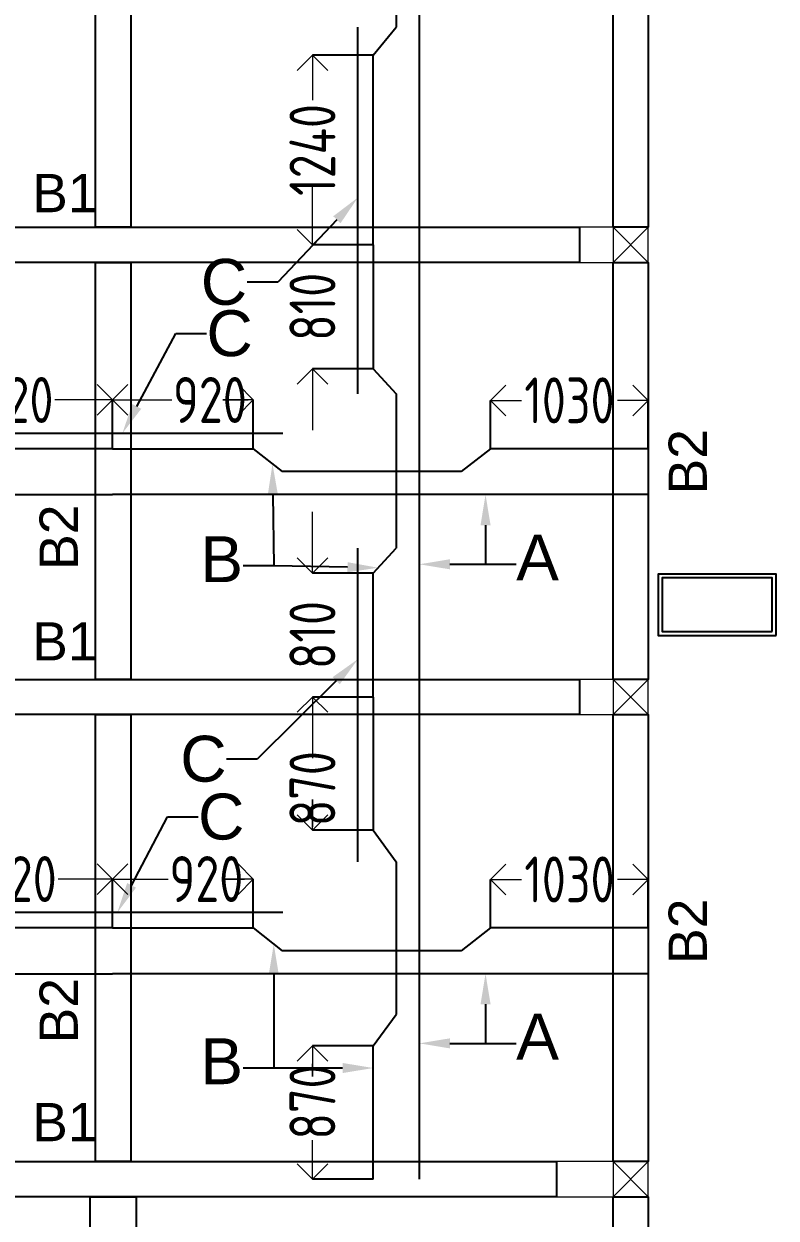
# Model space of a CAD drawing. Header units: inches. Extents: x -605 to 2991212, y -2872845 to 0.
# Drawn here: x 2848831 to 2853745, y -2268172 to -2260370 of the extents above; entities that cross this region are included whole.
import ezdxf
from ezdxf import colors
from ezdxf.entities.mleader import LeaderData, LeaderLine
from ezdxf.enums import TextEntityAlignment as Align
from ezdxf.math import Vec2, Vec3

# ---------------------------------------------------------------- set-up
doc = ezdxf.new("R2010")
doc.units = ezdxf.units.IN
doc.header["$LTSCALE"] = 600
doc.header["$MEASUREMENT"] = 0
for name, color, linetype, lineweight in [('rDIMension', 1, 'Continuous', 18), ('rRCC 2', 40, 'Continuous', 15), ('rREINF 1', 1, 'Continuous', 25)]:
    doc.layers.add(name, color=color, linetype=linetype, lineweight=lineweight)
doc.styles.add('DIM', font='geniso.shx', dxfattribs={"width": 0.85})
doc.styles.get("Standard").update_dxf_attribs({"font": 'arial.ttf'})
doc.dimstyles.new('ST-100', dxfattribs={"dimscale": 100, "dimtxt": 2.5, "dimasz": 2, "dimexe": 0.18, "dimexo": 0.0625, "dimgap": 0.2, "dimtad": 0, "dimdec": 0, "dimzin": 0, "dimdsep": 46, "dimtxsty": 'DIM', "dimblk": 'OPEN90', "dimcen": 0.09, "dimclrd": 256, "dimclrt": 7, "dimadec": 0, "dimazin": 0, "dimtfac": 1, "dimtdec": 0, "dimtofl": 0, "dimtmove": 0, "dimatfit": 3, "dimldrblk": 'OPEN90', "dimfxl": 1, "dimtolj": 1, "dimtzin": 0, "dimlwd": -1, "dimarcsym": 0})

# ---------------------------------------------------------------- blocks, each defined once
blk = doc.blocks.new('_Open90')
at = {"color": 0, "linetype": 'ByBlock', "lineweight": -2}
for p, q in [((-0.5, 0.5), (0, 0)), ((0, 0), (-1, 0)), ((0, 0), (-0.5, -0.5))]:
    blk.add_line(p, q, dxfattribs=at)
blk = doc.blocks.new('*D1001')
at = {"layer": 'Defpoints', "color": 0, "linetype": 'ByBlock'}
for p in [(2849410.3, -2262826.9), (2848490.3, -2263145.3), (2849410.3, -2263145.3)]:
    blk.add_point(p, dxfattribs=at)
at = {"layer": 'rDIMension', "color": 0, "linetype": 'ByBlock', "lineweight": -2}
for p, q in [((2848490.3, -2263145.3), (2848490.3, -2262826.9)), ((2849410.3, -2263145.3), (2849410.3, -2262826.9))]:
    blk.add_line(p, q, dxfattribs=at)
at = {"layer": 'rDIMension'}
for p, q in [((2848690.3, -2262826.9), (2848533.9, -2262826.9)), ((2849210.3, -2262826.9), (2849033.1, -2262826.9))]:
    blk.add_line(p, q, dxfattribs=at)
at = {"layer": 'rDIMension', "linetype": 'ByBlock', "xscale": 200, "yscale": 200, "zscale": 200, "rotation": 180}
blk.add_blockref('_Open90', (2848490.3, -2262826.9), dxfattribs=at)
at = {"layer": 'rDIMension', "linetype": 'ByBlock', "xscale": 200, "yscale": 200, "zscale": 200}
blk.add_blockref('_Open90', (2849410.3, -2262826.9), dxfattribs=at)
at = {"layer": 'rDIMension', "color": 7, "linetype": 'ByBlock', "insert": (2848783.5, -2262826.9), "char_height": 300, "attachment_point": 5, "style": 'DIM'}
blk.add_mtext('\\A1;920', dxfattribs=at)
blk = doc.blocks.new('*D1002')
at = {"layer": 'Defpoints', "color": 0, "linetype": 'ByBlock'}
for p in [(2851880.3, -2262829.5), (2851880.3, -2263145.3), (2852910.3, -2263145.3)]:
    blk.add_point(p, dxfattribs=at)
at = {"layer": 'rDIMension', "color": 0, "linetype": 'ByBlock', "lineweight": -2}
for p, q in [((2851880.3, -2263145.3), (2851880.3, -2262829.5)), ((2852910.3, -2263145.3), (2852910.3, -2262829.5))]:
    blk.add_line(p, q, dxfattribs=at)
at = {"layer": 'rDIMension'}
for p, q in [((2852080.3, -2262829.5), (2852081.9, -2262829.5)), ((2852710.3, -2262829.5), (2852708.6, -2262829.5))]:
    blk.add_line(p, q, dxfattribs=at)
at = {"layer": 'rDIMension', "linetype": 'ByBlock', "xscale": 200, "yscale": 200, "zscale": 200, "rotation": 180}
blk.add_blockref('_Open90', (2851880.3, -2262829.5), dxfattribs=at)
at = {"layer": 'rDIMension', "linetype": 'ByBlock', "xscale": 200, "yscale": 200, "zscale": 200}
blk.add_blockref('_Open90', (2852910.3, -2262829.5), dxfattribs=at)
at = {"layer": 'rDIMension', "color": 7, "linetype": 'ByBlock', "insert": (2852395.3, -2262829.5), "char_height": 300, "attachment_point": 5, "style": 'DIM'}
blk.add_mtext('\\A1;1030', dxfattribs=at)
blk = doc.blocks.new('*D1003')
at = {"layer": 'Defpoints', "color": 0, "linetype": 'ByBlock'}
for p in [(2849410.3, -2262826.9), (2849410.3, -2263145.3), (2850330.3, -2263145.3)]:
    blk.add_point(p, dxfattribs=at)
at = {"layer": 'rDIMension', "color": 0, "linetype": 'ByBlock', "lineweight": -2}
for p, q in [((2849410.3, -2263145.3), (2849410.3, -2262826.9)), ((2850330.3, -2263145.3), (2850330.3, -2262826.9))]:
    blk.add_line(p, q, dxfattribs=at)
at = {"layer": 'rDIMension'}
for p, q in [((2849610.3, -2262826.9), (2849797, -2262826.9)), ((2850130.3, -2262826.9), (2850296.2, -2262826.9))]:
    blk.add_line(p, q, dxfattribs=at)
at = {"layer": 'rDIMension', "linetype": 'ByBlock', "xscale": 200, "yscale": 200, "zscale": 200, "rotation": 180}
blk.add_blockref('_Open90', (2849410.3, -2262826.9), dxfattribs=at)
at = {"layer": 'rDIMension', "linetype": 'ByBlock', "xscale": 200, "yscale": 200, "zscale": 200}
blk.add_blockref('_Open90', (2850330.3, -2262826.9), dxfattribs=at)
at = {"layer": 'rDIMension', "color": 7, "linetype": 'ByBlock', "insert": (2850046.6, -2262826.9), "char_height": 300, "attachment_point": 5, "style": 'DIM'}
blk.add_mtext('\\A1;920', dxfattribs=at)
blk = doc.blocks.new('*D1005')
at = {"layer": 'Defpoints', "color": 0, "linetype": 'ByBlock'}
for p in [(2849410.3, -2265956.8), (2848490.3, -2266275.2), (2849410.3, -2266275.2)]:
    blk.add_point(p, dxfattribs=at)
at = {"layer": 'rDIMension', "color": 0, "linetype": 'ByBlock', "lineweight": -2}
for p, q in [((2848490.3, -2266275.2), (2848490.3, -2265956.8)), ((2849410.3, -2266275.2), (2849410.3, -2265956.8))]:
    blk.add_line(p, q, dxfattribs=at)
at = {"layer": 'rDIMension'}
for p, q in [((2848690.3, -2265956.8), (2848555.4, -2265956.8)), ((2849210.3, -2265956.8), (2849054.6, -2265956.8))]:
    blk.add_line(p, q, dxfattribs=at)
at = {"layer": 'rDIMension', "linetype": 'ByBlock', "xscale": 200, "yscale": 200, "zscale": 200, "rotation": 180}
blk.add_blockref('_Open90', (2848490.3, -2265956.8), dxfattribs=at)
at = {"layer": 'rDIMension', "linetype": 'ByBlock', "xscale": 200, "yscale": 200, "zscale": 200}
blk.add_blockref('_Open90', (2849410.3, -2265956.8), dxfattribs=at)
at = {"layer": 'rDIMension', "color": 7, "linetype": 'ByBlock', "insert": (2848805, -2265956.8), "char_height": 300, "attachment_point": 5, "style": 'DIM'}
blk.add_mtext('\\A1;920', dxfattribs=at)
blk = doc.blocks.new('*D1006')
at = {"layer": 'Defpoints', "color": 0, "linetype": 'ByBlock'}
for p in [(2851880.3, -2265959.4), (2851880.3, -2266275.2), (2852910.3, -2266275.2)]:
    blk.add_point(p, dxfattribs=at)
at = {"layer": 'rDIMension', "color": 0, "linetype": 'ByBlock', "lineweight": -2}
for p, q in [((2851880.3, -2266275.2), (2851880.3, -2265959.4)), ((2852910.3, -2266275.2), (2852910.3, -2265959.4))]:
    blk.add_line(p, q, dxfattribs=at)
at = {"layer": 'rDIMension'}
for p, q in [((2852080.3, -2265959.4), (2852081.9, -2265959.4)), ((2852710.3, -2265959.4), (2852708.6, -2265959.4))]:
    blk.add_line(p, q, dxfattribs=at)
at = {"layer": 'rDIMension', "linetype": 'ByBlock', "xscale": 200, "yscale": 200, "zscale": 200, "rotation": 180}
blk.add_blockref('_Open90', (2851880.3, -2265959.4), dxfattribs=at)
at = {"layer": 'rDIMension', "linetype": 'ByBlock', "xscale": 200, "yscale": 200, "zscale": 200}
blk.add_blockref('_Open90', (2852910.3, -2265959.4), dxfattribs=at)
at = {"layer": 'rDIMension', "color": 7, "linetype": 'ByBlock', "insert": (2852395.3, -2265959.4), "char_height": 300, "attachment_point": 5, "style": 'DIM'}
blk.add_mtext('\\A1;1030', dxfattribs=at)
blk = doc.blocks.new('*D1007')
at = {"layer": 'Defpoints', "color": 0, "linetype": 'ByBlock'}
for p in [(2849410.3, -2265956.8), (2849410.3, -2266275.2), (2850330.3, -2266275.2)]:
    blk.add_point(p, dxfattribs=at)
at = {"layer": 'rDIMension', "color": 0, "linetype": 'ByBlock', "lineweight": -2}
for p, q in [((2849410.3, -2266275.2), (2849410.3, -2265956.8)), ((2850330.3, -2266275.2), (2850330.3, -2265956.8))]:
    blk.add_line(p, q, dxfattribs=at)
at = {"layer": 'rDIMension'}
for p, q in [((2849610.3, -2265956.8), (2849773.9, -2265956.8)), ((2850130.3, -2265956.8), (2850273.1, -2265956.8))]:
    blk.add_line(p, q, dxfattribs=at)
at = {"layer": 'rDIMension', "linetype": 'ByBlock', "xscale": 200, "yscale": 200, "zscale": 200, "rotation": 180}
blk.add_blockref('_Open90', (2849410.3, -2265956.8), dxfattribs=at)
at = {"layer": 'rDIMension', "linetype": 'ByBlock', "xscale": 200, "yscale": 200, "zscale": 200}
blk.add_blockref('_Open90', (2850330.3, -2265956.8), dxfattribs=at)
at = {"layer": 'rDIMension', "color": 7, "linetype": 'ByBlock', "insert": (2850023.5, -2265956.8), "char_height": 300, "attachment_point": 5, "style": 'DIM'}
blk.add_mtext('\\A1;920', dxfattribs=at)
blk = doc.blocks.new('*D1094')
at = {"layer": 'Defpoints', "color": 0, "linetype": 'ByBlock'}
for p in [(2851113.6, -2260573.3), (2850716.5, -2261813.3), (2851113.6, -2261813.3)]:
    blk.add_point(p, dxfattribs=at)
at = {"layer": 'rDIMension', "color": 0, "linetype": 'ByBlock', "lineweight": -2}
for p, q in [((2851113.6, -2260573.3), (2850716.5, -2260573.3)), ((2851113.6, -2261813.3), (2850716.5, -2261813.3))]:
    blk.add_line(p, q, dxfattribs=at)
at = {"layer": 'rDIMension'}
for p, q in [((2850716.5, -2260773.3), (2850716.5, -2260867.2)), ((2850716.5, -2261613.3), (2850716.5, -2261519.4))]:
    blk.add_line(p, q, dxfattribs=at)
at = {"layer": 'rDIMension', "linetype": 'ByBlock', "xscale": 200, "yscale": 200, "zscale": 200}
for p, rotation in [((2850716.5, -2260573.3), 90), ((2850716.5, -2261813.3), 270)]:
    blk.add_blockref('_Open90', p, dxfattribs=dict(at, rotation=rotation))
at = {"layer": 'rDIMension', "color": 7, "linetype": 'ByBlock', "insert": (2850716.5, -2261193.3), "char_height": 300, "attachment_point": 5, "rotation": 90, "style": 'DIM'}
blk.add_mtext('\\A1;1240', dxfattribs=at)
blk = doc.blocks.new('*D1097')
at = {"layer": 'Defpoints', "color": 0, "linetype": 'ByBlock'}
for p in [(2850716.5, -2261813.3), (2851113.6, -2261813.3), (2851113.6, -2262623.3)]:
    blk.add_point(p, dxfattribs=at)
at = {"layer": 'rDIMension'}
for p, q in [((2850716.5, -2261613.3), (2850716.5, -2261413.3)), ((2850716.5, -2262823.3), (2850716.5, -2263023.3))]:
    blk.add_line(p, q, dxfattribs=at)
at = {"layer": 'rDIMension', "color": 0, "linetype": 'ByBlock', "lineweight": -2}
for p, q in [((2851113.6, -2261813.3), (2850716.5, -2261813.3)), ((2851113.6, -2262623.3), (2850716.5, -2262623.3))]:
    blk.add_line(p, q, dxfattribs=at)
at = {"layer": 'rDIMension', "linetype": 'ByBlock', "xscale": 200, "yscale": 200, "zscale": 200}
for p, rotation in [((2850716.5, -2261813.3), 270), ((2850716.5, -2262623.3), 90)]:
    blk.add_blockref('_Open90', p, dxfattribs=dict(at, rotation=rotation))
at = {"layer": 'rDIMension', "color": 7, "linetype": 'ByBlock', "insert": (2850716.5, -2262218.3), "char_height": 300, "attachment_point": 5, "rotation": 90, "style": 'DIM'}
blk.add_mtext('\\A1;810', dxfattribs=at)
blk = doc.blocks.new('*D1098')
at = {"layer": 'Defpoints', "color": 0, "linetype": 'ByBlock'}
for p in [(2851113.6, -2263957.5), (2850716.5, -2264767.5), (2851113.6, -2264767.5)]:
    blk.add_point(p, dxfattribs=at)
at = {"layer": 'rDIMension'}
for p, q in [((2850716.5, -2263757.5), (2850716.5, -2263557.5)), ((2850716.5, -2264967.5), (2850716.5, -2265167.5))]:
    blk.add_line(p, q, dxfattribs=at)
at = {"layer": 'rDIMension', "color": 0, "linetype": 'ByBlock', "lineweight": -2}
for p, q in [((2851113.6, -2263957.5), (2850716.5, -2263957.5)), ((2851113.6, -2264767.5), (2850716.5, -2264767.5))]:
    blk.add_line(p, q, dxfattribs=at)
at = {"layer": 'rDIMension', "linetype": 'ByBlock', "xscale": 200, "yscale": 200, "zscale": 200}
for p, rotation in [((2850716.5, -2263957.5), 270), ((2850716.5, -2264767.5), 90)]:
    blk.add_blockref('_Open90', p, dxfattribs=dict(at, rotation=rotation))
at = {"layer": 'rDIMension', "color": 7, "linetype": 'ByBlock', "insert": (2850716.5, -2264362.5), "char_height": 300, "attachment_point": 5, "rotation": 90, "style": 'DIM'}
blk.add_mtext('\\A1;810', dxfattribs=at)
blk = doc.blocks.new('*D1101')
at = {"layer": 'Defpoints', "color": 0, "linetype": 'ByBlock'}
for p in [(2851113.6, -2267047.5), (2850716.5, -2267917.5), (2851113.6, -2267917.5)]:
    blk.add_point(p, dxfattribs=at)
at = {"layer": 'rDIMension', "color": 0, "linetype": 'ByBlock', "lineweight": -2}
for p, q in [((2851113.6, -2267047.5), (2850716.5, -2267047.5)), ((2851113.6, -2267917.5), (2850716.5, -2267917.5))]:
    blk.add_line(p, q, dxfattribs=at)
at = {"layer": 'rDIMension'}
for p, q in [((2850716.5, -2267247.5), (2850716.5, -2267163.7)), ((2850716.5, -2267717.5), (2850716.5, -2267662.9))]:
    blk.add_line(p, q, dxfattribs=at)
at = {"layer": 'rDIMension', "linetype": 'ByBlock', "xscale": 200, "yscale": 200, "zscale": 200}
for p, rotation in [((2850716.5, -2267047.5), 90), ((2850716.5, -2267917.5), 270)]:
    blk.add_blockref('_Open90', p, dxfattribs=dict(at, rotation=rotation))
at = {"layer": 'rDIMension', "color": 7, "linetype": 'ByBlock', "insert": (2850716.5, -2267413.3), "char_height": 300, "attachment_point": 5, "rotation": 90, "style": 'DIM'}
blk.add_mtext('\\A1;870', dxfattribs=at)
blk = doc.blocks.new('*D1102')
at = {"layer": 'Defpoints', "color": 0, "linetype": 'ByBlock'}
for p in [(2850716.5, -2264767.5), (2851113.6, -2264767.5), (2851113.6, -2265637.5)]:
    blk.add_point(p, dxfattribs=at)
at = {"layer": 'rDIMension', "color": 0, "linetype": 'ByBlock', "lineweight": -2}
for p, q in [((2851113.6, -2264767.5), (2850716.5, -2264767.5)), ((2851113.6, -2265637.5), (2850716.5, -2265637.5))]:
    blk.add_line(p, q, dxfattribs=at)
at = {"layer": 'rDIMension'}
for p, q in [((2850716.5, -2264967.5), (2850716.5, -2265116.7)), ((2850716.5, -2265437.5), (2850716.5, -2265615.9))]:
    blk.add_line(p, q, dxfattribs=at)
at = {"layer": 'rDIMension', "linetype": 'ByBlock', "xscale": 200, "yscale": 200, "zscale": 200}
for p, rotation in [((2850716.5, -2264767.5), 90), ((2850716.5, -2265637.5), 270)]:
    blk.add_blockref('_Open90', p, dxfattribs=dict(at, rotation=rotation))
at = {"layer": 'rDIMension', "color": 7, "linetype": 'ByBlock', "insert": (2850716.5, -2265366.3), "char_height": 300, "attachment_point": 5, "rotation": 90, "style": 'DIM'}
blk.add_mtext('\\A1;870', dxfattribs=at)

msp = doc.modelspace()

# ---------------------------------------------------------------- linework, layer by layer
at = {"color": 4, "linetype": 'ByBlock'}
for points in [[(2851413.6, -2257145), (2851413.6, -2261813.3)], [(2851263.6, -2258566.2), (2851263.6, -2260392.1)], [(2851013.6, -2262786.1), (2851013.6, -2260392.1)], [(2851113.6, -2261813.3), (2851113.6, -2260573.3), (2851263.6, -2260392.1)], [(2851113.6, -2261813.3), (2851113.6, -2262623.3), (2851263.6, -2262786.1)], [(2851413.6, -2261813.3), (2851413.6, -2264767.5)], [(2851263.6, -2262786.1), (2851263.6, -2263794.7)], [(2850522.5, -2263045.3), (2848306, -2263045.3)], [(2849410.3, -2263145.3), (2848490.3, -2263145.3), (2848302, -2263295.3)], [(2849410.3, -2263145.3), (2850330.3, -2263145.3), (2850518.5, -2263295.3)], [(2852910.3, -2263145.3), (2851880.3, -2263145.3), (2851687, -2263295.3)], [(2851687, -2263295.3), (2850518.5, -2263295.3)], [(2845910.3, -2263445.3), (2849410.3, -2263445.3)], [(2852910.3, -2263445.3), (2849410.3, -2263445.3)], [(2851013.6, -2265843.6), (2851013.6, -2263794.7)], [(2851113.6, -2264767.5), (2851113.6, -2263957.5), (2851263.6, -2263794.7)], [(2851113.6, -2264767.5), (2851113.6, -2265637.5), (2851263.6, -2265843.6)], [(2851413.6, -2264767.5), (2851413.6, -2267917.5)], [(2851263.6, -2265843.6), (2851263.6, -2266841.4)], [(2850522.5, -2266175.2), (2848306, -2266175.2)], [(2849410.3, -2266275.2), (2848490.3, -2266275.2), (2848302, -2266425.2)], [(2849410.3, -2266275.2), (2850330.3, -2266275.2), (2850518.5, -2266425.2)], [(2852910.3, -2266275.2), (2851880.3, -2266275.2), (2851687, -2266425.2)], [(2851687, -2266425.2), (2850518.5, -2266425.2)], [(2845910.3, -2266575.2), (2849410.3, -2266575.2)], [(2852910.3, -2266575.2), (2849410.3, -2266575.2)], [(2851113.6, -2267917.5), (2851113.6, -2267047.5), (2851263.6, -2266841.4)]]:
    msp.add_lwpolyline(points, dxfattribs=at)
at = {"color": 1, "linetype": 'ByBlock'}
for points in [[(2849299.2, -2257260), (2849529.2, -2257260), (2849529.2, -2261698.3), (2849299.2, -2261698.3)], [(2852680.3, -2257260), (2852910.3, -2257260), (2852910.3, -2261698.3), (2852680.3, -2261698.3)], [(2846368.2, -2261698.3), (2852460.3, -2261698.3), (2852460.3, -2261928.3), (2846368.2, -2261928.3)], [(2849299.2, -2261928.3), (2849529.2, -2261928.3), (2849529.2, -2264652.5), (2849299.2, -2264652.5)], [(2852680.3, -2261928.3), (2852910.3, -2261928.3), (2852910.3, -2264652.5), (2852680.3, -2264652.5)], [(2846368.2, -2264652.5), (2852460.3, -2264652.5), (2852460.3, -2264882.5), (2846368.2, -2264882.5)], [(2849299.2, -2264882.5), (2849529.2, -2264882.5), (2849529.2, -2267802.5), (2849299.2, -2267802.5)], [(2852680.3, -2264882.5), (2852910.3, -2264882.5), (2852910.3, -2267802.5), (2852680.3, -2267802.5)], [(2846518.2, -2267802.5), (2852310.3, -2267802.5), (2852310.3, -2268032.5), (2846518.2, -2268032.5)], [(2849264.2, -2268032.5), (2849564.2, -2268032.5), (2849564.2, -2274332.5), (2849264.2, -2274332.5)], [(2852680.3, -2268032.5), (2852910.3, -2268032.5), (2852910.3, -2270957.5), (2852680.3, -2270957.5)]]:
    msp.add_lwpolyline(points, close=True, dxfattribs=at)
at = {"color": 6, "linetype": 'ByBlock'}
msp.add_lwpolyline([(2853745.3, -2264365), (2853745.3, -2263965), (2852975.3, -2263965), (2852975.3, -2264365)], close=True, dxfattribs=at)
at = {"color": 3, "linetype": 'ByBlock'}
msp.add_lwpolyline([(2853720.3, -2264340), (2853720.3, -2263990), (2853000.3, -2263990), (2853000.3, -2264340)], close=True, dxfattribs=at)
at = {"layer": 'rRCC 2', "color": 6}
for p, q in [((2852910.3, -2261698.3), (2852680.3, -2261928.3)), ((2852910.3, -2261928.3), (2852680.3, -2261698.3)), ((2852910.3, -2264652.5), (2852680.3, -2264882.5)), ((2852910.3, -2264882.5), (2852680.3, -2264652.5)), ((2852910.3, -2267802.5), (2852680.3, -2268032.5)), ((2852910.3, -2268032.5), (2852680.3, -2267802.5))]:
    msp.add_line(p, q, dxfattribs=at)
for points in [[(2852910.3, -2261928.3), (2852910.3, -2261698.3), (2852460.3, -2261698.3), (2852460.3, -2261928.3)], [(2852910.3, -2261698.3), (2852680.3, -2261698.3), (2852680.3, -2261928.3), (2852910.3, -2261928.3)], [(2852910.3, -2264882.5), (2852910.3, -2264652.5), (2852460.3, -2264652.5), (2852460.3, -2264882.5)], [(2852910.3, -2264652.5), (2852680.3, -2264652.5), (2852680.3, -2264882.5), (2852910.3, -2264882.5)], [(2852910.3, -2268032.5), (2852910.3, -2267802.5), (2852310.3, -2267802.5), (2852310.3, -2268032.5)], [(2852910.3, -2267802.5), (2852680.3, -2267802.5), (2852680.3, -2268032.5), (2852910.3, -2268032.5)]]:
    msp.add_lwpolyline(points, close=True, dxfattribs=at)

# ---------------------------------------------------------------- texts
at = {"layer": 'rRCC 2'}
for p in [(2849099, -2261475.3), (2849099, -2264403.9), (2849099, -2267545)]:
    msp.add_text('B1', height=250, dxfattribs=at).set_placement(p, align=Align.MIDDLE_CENTER)
for p in [(2853168, -2263230.9), (2849058.9, -2263723.5), (2853168, -2266298), (2849058.9, -2266817.3)]:
    msp.add_text('B2', height=250, rotation=90, dxfattribs=at).set_placement(p, align=Align.MIDDLE_CENTER)

# ---------------------------------------------------------------- dimensions: what is measured, and where the dimension line sits
at = {"layer": 'rDIMension', "color": 1, "linetype": 'ByBlock'}
for base, p1, p2, picture, middle in [((2850716.5, -2261813.3), (2851113.6, -2260573.3), (2851113.6, -2261813.3), '*D1094', (2850716.5, -2261193.3)), ((2850716.5, -2261813.3), (2851113.6, -2262623.3), (2851113.6, -2261813.3), '*D1097', (2850716.5, -2262218.3)), ((2850716.5, -2264767.5), (2851113.6, -2263957.5), (2851113.6, -2264767.5), '*D1098', (2850716.5, -2264362.5))]:
    dim = msp.add_linear_dim(base=base, p1=p1, p2=p2, angle=90, dimstyle='ST-100', override={"dimtxt": 3, "dimexe": 0, "dimexo": 0, "dimtmove": 1, "dimfxl": 1.25, "dimtfillclr": 256, "dimarcsym": 2}, dxfattribs=at)
    dim.commit()
    dim.dimension.update_dxf_attribs({"geometry": picture, "text_midpoint": middle})
for base, p1, p2, picture, middle in [((2849410.3, -2262826.9), (2848490.3, -2263145.3), (2849410.3, -2263145.3), '*D1001', (2848783.5, -2262826.9)), ((2849410.3, -2265956.8), (2848490.3, -2266275.2), (2849410.3, -2266275.2), '*D1005', (2848805, -2265956.8))]:
    dim = msp.add_linear_dim(base=base, p1=p1, p2=p2, dimstyle='ST-100', override={"dimtxt": 3, "dimexe": 0, "dimexo": 0, "dimtmove": 1, "dimfxl": 1.25, "dimtfillclr": 256, "dimarcsym": 2}, dxfattribs=at)
    dim.commit()
    dim.dimension.update_dxf_attribs({"geometry": picture, "text_midpoint": middle, "dimtype": 160})
for base, p1, p2, angle, override, picture, middle in [((2849410.3, -2262826.9), (2850330.3, -2263145.3), (2849410.3, -2263145.3), 180, {"dimtxt": 3, "dimexe": 0, "dimexo": 0, "dimtmove": 1, "dimfxl": 1.25, "dimtfillclr": 256, "dimarcsym": 2}, '*D1003', (2850046.6, -2262826.9)), ((2851880.3, -2262829.5), (2852910.3, -2263145.3), (2851880.3, -2263145.3), 180, {"dimtxt": 3, "dimasz": 2, "dimexe": 0, "dimexo": 0, "dimtmove": 1, "dimfxl": 1.25, "dimtfillclr": 256, "dimarcsym": 2}, '*D1002', (2852395.3, -2262829.5)), ((2850716.5, -2264767.5), (2851113.6, -2265637.5), (2851113.6, -2264767.5), 90, {"dimtxt": 3, "dimexe": 0, "dimexo": 0, "dimtmove": 1, "dimfxl": 1.25, "dimtfillclr": 256, "dimarcsym": 2}, '*D1102', (2850716.5, -2265366.3)), ((2849410.3, -2265956.8), (2850330.3, -2266275.2), (2849410.3, -2266275.2), 180, {"dimtxt": 3, "dimexe": 0, "dimexo": 0, "dimtmove": 1, "dimfxl": 1.25, "dimtfillclr": 256, "dimarcsym": 2}, '*D1007', (2850023.5, -2265956.8)), ((2851880.3, -2265959.4), (2852910.3, -2266275.2), (2851880.3, -2266275.2), 180, {"dimtxt": 3, "dimasz": 2, "dimexe": 0, "dimexo": 0, "dimtmove": 1, "dimfxl": 1.25, "dimtfillclr": 256, "dimarcsym": 2}, '*D1006', (2852395.3, -2265959.4)), ((2850716.5, -2267917.5), (2851113.6, -2267047.5), (2851113.6, -2267917.5), 90, {"dimtxt": 3, "dimexe": 0, "dimexo": 0, "dimtmove": 1, "dimfxl": 1.25, "dimtfillclr": 256, "dimarcsym": 2}, '*D1101', (2850716.5, -2267413.3))]:
    dim = msp.add_linear_dim(base=base, p1=p1, p2=p2, angle=angle, dimstyle='ST-100', override=override, dxfattribs=at)
    dim.commit()
    dim.dimension.update_dxf_attribs({"geometry": picture, "text_midpoint": middle, "dimtype": 160})

# ---------------------------------------------------------------- leaders
at = {"layer": 'rREINF 1', "color": 3, "linetype": 'ByBlock'}
ml = msp.add_multileader_mtext('Standard', dxfattribs=at)
ml.set_content('C', color=3)
ml.set_leader_properties()
ml.build(insert=Vec2(0, 0))
ml.multileader.update_dxf_attribs({"text_top_attachment_type": 0, "text_bottom_attachment_type": 0, "dogleg_length": 200, "arrow_head_size": 200})
ctx = ml.context
ctx.base_point, ctx.char_height, ctx.arrow_head_size, ctx.landing_gap_size, ctx.plane_origin = Vec3(2850024.4, -2262057.8), 300, 200, 0.09, Vec3(2850786.6, -2261754.8)
ctx.text_align_type = 2
notes = []
notes.append((ctx, [(1, (1, 1, 0), (2850489.8, -2262057.8), (-1, 0), 200, [(0, [(2851013.6, -2261504.1)], 256, [])])]))
ctx.mtext.insert, ctx.mtext.alignment, ctx.mtext.flow_direction = Vec3(2850289.7, -2261905.2), 3, 5
ml = msp.add_multileader_mtext('Standard', dxfattribs=at)
ml.set_content('C', color=3)
ml.set_leader_properties()
ml.build(insert=Vec2(0, 0))
ml.multileader.update_dxf_attribs({"text_top_attachment_type": 0, "text_bottom_attachment_type": 0, "dogleg_length": 200, "arrow_head_size": 200})
ctx = ml.context
ctx.base_point, ctx.char_height, ctx.arrow_head_size, ctx.landing_gap_size, ctx.plane_origin = Vec3(2850024, -2262393.4), 300, 200, 0.09, Vec3(2849053.1, -2263295.9)
notes.append((ctx, [(0, (1, 1, 0), (2849824, -2262393.4), (1, 0), 200, [(0, [(2849474.5, -2263045.3)], 256, [])])]))
ctx.mtext.insert, ctx.mtext.flow_direction = Vec3(2850024, -2262240.8), 5
ml = msp.add_multileader_mtext('Standard', dxfattribs=at)
ml.set_content('B', color=3)
ml.set_leader_properties()
ml.build(insert=Vec2(0, 0))
ml.multileader.update_dxf_attribs({"text_top_attachment_type": 0, "text_bottom_attachment_type": 0, "dogleg_length": 200, "arrow_head_size": 200})
ctx = ml.context
ctx.base_point, ctx.char_height, ctx.arrow_head_size, ctx.landing_gap_size, ctx.plane_origin = Vec3(2850036.5, -2263911.6), 300, 200, 0.09, Vec3(2850497.4, -2263318.4)
ctx.text_align_type = 2
notes.append((ctx, [(0, (1, 1, 0), (2850463.2, -2263911.6), (-1, 0), 200, [(0, [(2850455.5, -2263245.1)], 256, [])])]))
ctx.mtext.insert, ctx.mtext.alignment, ctx.mtext.flow_direction = Vec3(2850263.1, -2263717.2), 3, 5
ml = msp.add_multileader_mtext('Standard', dxfattribs=at)
ml.set_content('A', color=3)
ml.set_leader_properties()
ml.build(insert=Vec2(0, 0))
ml.multileader.update_dxf_attribs({"text_top_attachment_type": 0, "text_bottom_attachment_type": 0, "dogleg_length": 200, "arrow_head_size": 200})
ctx = ml.context
ctx.base_point, ctx.char_height, ctx.arrow_head_size, ctx.landing_gap_size, ctx.plane_origin = Vec3(2852047.2, -2263900.5), 300, 200, 0.09, Vec3(2852000.6, -2263307.2)
notes.append((ctx, [(0, (1, 1, 0), (2851847.2, -2263900.5), (1, 0), 200, [(0, [(2851847.2, -2263445.3)], 256, [])])]))
ctx.mtext.insert, ctx.mtext.flow_direction = Vec3(2852047.3, -2263706.1), 5
ml = msp.add_multileader_mtext('Standard', dxfattribs=at)
ml.set_content('', color=3)
ml.set_leader_properties()
ml.build(insert=Vec2(0, 0))
ml.multileader.update_dxf_attribs({"text_top_attachment_type": 0, "text_bottom_attachment_type": 0, "dogleg_length": 200, "arrow_head_size": 200})
ctx = ml.context
ctx.base_point, ctx.char_height, ctx.arrow_head_size, ctx.landing_gap_size, ctx.plane_origin = Vec3(2850263.1, -2263911.6), 300, 200, 0.09, Vec3(2851066.6, -2263911.6)
ctx.text_align_type = 2
notes.append((ctx, [(0, (1, 1, 0), (2850463.2, -2263911.6), (-1, 0), 200, [(0, [(2851145.4, -2263923)], 256, [])])]))
ctx.mtext.insert, ctx.mtext.alignment, ctx.mtext.flow_direction = Vec3(2850263.1, -2263761.6), 3, 5
ml = msp.add_multileader_mtext('Standard', dxfattribs=at)
ml.set_content('', color=3)
ml.set_leader_properties()
ml.build(insert=Vec2(0, 0))
ml.multileader.update_dxf_attribs({"text_top_attachment_type": 0, "text_bottom_attachment_type": 0, "dogleg_length": 200, "arrow_head_size": 200})
ctx = ml.context
ctx.base_point, ctx.char_height, ctx.arrow_head_size, ctx.landing_gap_size, ctx.plane_origin = Vec3(2852047.2, -2263900.5), 300, 200, 0.09, Vec3(2851431.3, -2263900.5)
notes.append((ctx, [(0, (1, 1, 0), (2851847.2, -2263900.5), (1, 0), 200, [(0, [(2851414.4, -2263900.5)], 256, [])])]))
ctx.mtext.insert, ctx.mtext.flow_direction = Vec3(2852047.3, -2263750.5), 5
ml = msp.add_multileader_mtext('Standard', dxfattribs=at)
ml.set_content('C', color=3)
ml.set_leader_properties()
ml.build(insert=Vec2(0, 0))
ml.multileader.update_dxf_attribs({"text_top_attachment_type": 0, "text_bottom_attachment_type": 0, "dogleg_length": 200, "arrow_head_size": 200})
ctx = ml.context
ctx.base_point, ctx.char_height, ctx.arrow_head_size, ctx.landing_gap_size, ctx.plane_origin = Vec3(2849890.3, -2265173.2), 300, 200, 0.09, Vec3(2850786.6, -2264770.7)
ctx.text_align_type = 2
notes.append((ctx, [(1, (1, 1, 0), (2850355.7, -2265173.2), (-1, 0), 200, [(0, [(2851013.6, -2264520.1)], 256, [])])]))
ctx.mtext.insert, ctx.mtext.alignment, ctx.mtext.flow_direction = Vec3(2850155.6, -2265020.7), 3, 5
ml = msp.add_multileader_mtext('Standard', dxfattribs=at)
ml.set_content('C', color=3)
ml.set_leader_properties()
ml.build(insert=Vec2(0, 0))
ml.multileader.update_dxf_attribs({"text_top_attachment_type": 0, "text_bottom_attachment_type": 0, "dogleg_length": 200, "arrow_head_size": 200})
ctx = ml.context
ctx.base_point, ctx.char_height, ctx.arrow_head_size, ctx.landing_gap_size, ctx.plane_origin = Vec3(2849969.1, -2265551.4), 300, 200, 0.09, Vec3(2848998.3, -2266453.8)
notes.append((ctx, [(0, (1, 1, 0), (2849769.1, -2265551.4), (1, 0), 200, [(0, [(2849442, -2266175.2)], 256, [])])]))
ctx.mtext.insert, ctx.mtext.flow_direction = Vec3(2849969.2, -2265398.8), 5
ml = msp.add_multileader_mtext('Standard', dxfattribs=at)
ml.set_content('B', color=3)
ml.set_leader_properties()
ml.build(insert=Vec2(0, 0))
ml.multileader.update_dxf_attribs({"text_top_attachment_type": 0, "text_bottom_attachment_type": 0, "dogleg_length": 200, "arrow_head_size": 200})
ctx = ml.context
ctx.base_point, ctx.char_height, ctx.arrow_head_size, ctx.landing_gap_size, ctx.plane_origin = Vec3(2850036.5, -2267191.5), 300, 200, 0.09, Vec3(2850497.4, -2266598.3)
ctx.text_align_type = 2
notes.append((ctx, [(0, (1, 1, 0), (2850463.2, -2267191.5), (-1, 0), 200, [(0, [(2850463.9, -2266381.7)], 256, [])])]))
ctx.mtext.insert, ctx.mtext.alignment, ctx.mtext.flow_direction = Vec3(2850263.1, -2266997.1), 3, 5
ml = msp.add_multileader_mtext('Standard', dxfattribs=at)
ml.set_content('A', color=3)
ml.set_leader_properties()
ml.build(insert=Vec2(0, 0))
ml.multileader.update_dxf_attribs({"text_top_attachment_type": 0, "text_bottom_attachment_type": 0, "dogleg_length": 200, "arrow_head_size": 200})
ctx = ml.context
ctx.base_point, ctx.char_height, ctx.arrow_head_size, ctx.landing_gap_size, ctx.plane_origin = Vec3(2852047.2, -2267030.4), 300, 200, 0.09, Vec3(2852000.6, -2266437.2)
notes.append((ctx, [(0, (1, 1, 0), (2851847.2, -2267030.4), (1, 0), 200, [(0, [(2851847.2, -2266575.2)], 256, [])])]))
ctx.mtext.insert, ctx.mtext.flow_direction = Vec3(2852047.3, -2266836), 5
ml = msp.add_multileader_mtext('Standard', dxfattribs=at)
ml.set_content('', color=3)
ml.set_leader_properties()
ml.build(insert=Vec2(0, 0))
ml.multileader.update_dxf_attribs({"text_top_attachment_type": 0, "text_bottom_attachment_type": 0, "dogleg_length": 200, "arrow_head_size": 200})
ctx = ml.context
ctx.base_point, ctx.char_height, ctx.arrow_head_size, ctx.landing_gap_size, ctx.plane_origin = Vec3(2852047.2, -2267030.4), 300, 200, 0.09, Vec3(2851431.3, -2267030.4)
notes.append((ctx, [(0, (1, 1, 0), (2851847.2, -2267030.4), (1, 0), 200, [(0, [(2851414.4, -2267030.4)], 256, [])])]))
ctx.mtext.insert, ctx.mtext.flow_direction = Vec3(2852047.3, -2266880.4), 5
ml = msp.add_multileader_mtext('Standard', dxfattribs=at)
ml.set_content('', color=3)
ml.set_leader_properties()
ml.build(insert=Vec2(0, 0))
ml.multileader.update_dxf_attribs({"text_top_attachment_type": 0, "text_bottom_attachment_type": 0, "dogleg_length": 200, "arrow_head_size": 200})
ctx = ml.context
ctx.base_point, ctx.char_height, ctx.arrow_head_size, ctx.landing_gap_size, ctx.plane_origin = Vec3(2850263.1, -2267191.5), 300, 200, 0.09, Vec3(2851066.6, -2267191.5)
ctx.text_align_type = 2
notes.append((ctx, [(0, (1, 1, 0), (2850463.2, -2267191.5), (-1, 0), 200, [(0, [(2851113.6, -2267191.5)], 256, [])])]))
ctx.mtext.insert, ctx.mtext.alignment, ctx.mtext.flow_direction = Vec3(2850263.1, -2267041.5), 3, 5
for ctx, leaders in notes:
    for number, flags, end, landing, length, lines in leaders:
        leader = LeaderData()
        leader.index, (leader.has_last_leader_line, leader.has_dogleg_vector, leader.attachment_direction) = number, flags
        leader.last_leader_point, leader.dogleg_vector, leader.dogleg_length = Vec3(end), Vec3(landing), length
        for number, points, colour, breaks in lines:
            line = LeaderLine()
            line.index, line.vertices, line.color, line.breaks = number, Vec3.list(points), colors.encode_raw_color(colour), breaks
            leader.lines.append(line)
        ctx.leaders.append(leader)

doc.saveas('drawing.dxf')
